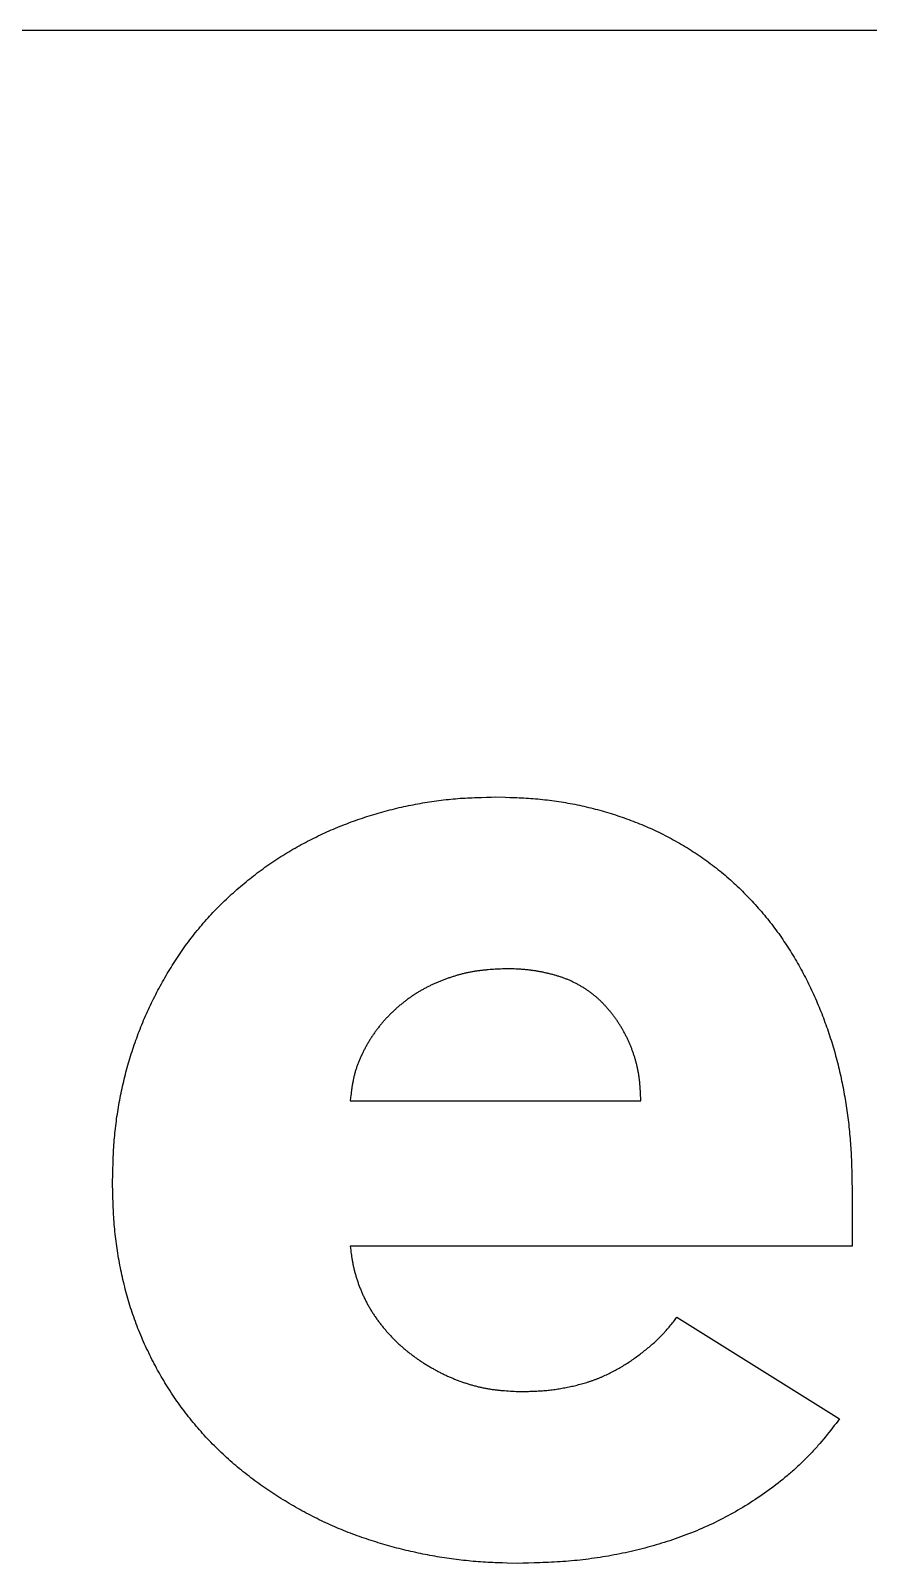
# Model space of a CAD drawing. Extents: x 4 to 389, y 10 to 269.
# Drawn here: x 264.67 to 268.84, y 203.7 to 211.33 of the extents above; entities that cross this region are included whole.
import ezdxf

# ---------------------------------------------------------------- set-up
doc = ezdxf.new("R2010")
doc.units = 0
doc.layers.get('0').update_dxf_attribs({"linetype": 'CONTINUOUS'})
doc.layers.add('ENGRAVE', color=5, linetype='CONTINUOUS')

msp = doc.modelspace()

# ---------------------------------------------------------------- linework, layer by layer
msp.add_lwpolyline([(288.0098, 211.3321), (62.0098, 211.3321)])
at = {"layer": 'ENGRAVE'}
for points in [[(267.0903, 203.7005), (267.0419, 203.7018), (267.0177, 203.7025), (266.9935, 203.7033), (266.9814, 203.7038), (266.9693, 203.7043), (266.9572, 203.7049), (266.9451, 203.7055), (266.933, 203.7061), (266.921, 203.7069), (266.9089, 203.7076), (266.8968, 203.7085), (266.8848, 203.7094), (266.8727, 203.7104), (266.8606, 203.7115), (266.8486, 203.7127), (266.8365, 203.7139), (266.8245, 203.7152), (266.8125, 203.7165), (266.8004, 203.718), (266.7884, 203.7195), (266.7764, 203.721), (266.7644, 203.7227), (266.7524, 203.7243), (266.7404, 203.7261), (266.7285, 203.7279), (266.7165, 203.7298), (266.7045, 203.7317), (266.6926, 203.7337), (266.6806, 203.7358), (266.6687, 203.7379), (266.6568, 203.7401), (266.6449, 203.7423), (266.633, 203.7446), (266.6211, 203.747), (266.6093, 203.7494), (266.5974, 203.7518), (266.5856, 203.7544), (266.5738, 203.757), (266.5619, 203.7596), (266.5501, 203.7623), (266.5384, 203.7651), (266.5266, 203.768), (266.5148, 203.7709), (266.5031, 203.7738), (266.4914, 203.7769), (266.4797, 203.78), (266.468, 203.7831), (266.4563, 203.7863), (266.4446, 203.7896), (266.433, 203.7929), (266.4214, 203.7963), (266.4098, 203.7998), (266.3982, 203.8033), (266.3866, 203.8069), (266.3751, 203.8105), (266.3636, 203.8143), (266.352, 203.818), (266.3406, 203.8219), (266.3291, 203.8257), (266.3176, 203.8297), (266.3062, 203.8337), (266.2948, 203.8378), (266.2834, 203.8419), (266.2721, 203.8461), (266.2607, 203.8504), (266.2494, 203.8548), (266.2381, 203.8592), (266.2269, 203.8637), (266.2157, 203.8682), (266.2045, 203.8728), (266.1933, 203.8775), (266.1822, 203.8823), (266.1711, 203.8872), (266.16, 203.8921), (266.149, 203.8971), (266.138, 203.9022), (266.1271, 203.9073), (266.1162, 203.9125), (266.1053, 203.9178), (266.0944, 203.9232), (266.0836, 203.9286), (266.0728, 203.9341), (266.0621, 203.9397), (266.0513, 203.9453), (266.0406, 203.951), (266.03, 203.9568), (266.0194, 203.9626), (266.0088, 203.9685), (265.9982, 203.9744), (265.9877, 203.9804), (265.9771, 203.9864), (265.9667, 203.9925), (265.9562, 203.9986), (265.9458, 204.0048), (265.9354, 204.011), (265.9251, 204.0173), (265.9148, 204.0236), (265.9045, 204.03), (265.8942, 204.0365), (265.884, 204.043), (265.8739, 204.0496), (265.8638, 204.0563), (265.8537, 204.063), (265.8437, 204.0698), (265.8337, 204.0766), (265.8237, 204.0835), (265.8138, 204.0905), (265.804, 204.0975), (265.7942, 204.1047), (265.7844, 204.1118), (265.7747, 204.1191), (265.7651, 204.1264), (265.7555, 204.1338), (265.7459, 204.1412), (265.7364, 204.1487), (265.727, 204.1563), (265.7176, 204.164), (265.7082, 204.1717), (265.6989, 204.1794), (265.6897, 204.1872), (265.6805, 204.1951), (265.6713, 204.2031), (265.6622, 204.2111), (265.6532, 204.2191), (265.6442, 204.2272), (265.6353, 204.2354), (265.6264, 204.2437), (265.6176, 204.252), (265.6088, 204.2603), (265.6001, 204.2687), (265.5915, 204.2772), (265.5829, 204.2858), (265.5744, 204.2944), (265.5659, 204.3031), (265.5575, 204.3118), (265.5492, 204.3206), (265.541, 204.3294), (265.5328, 204.3383), (265.5246, 204.3473), (265.5166, 204.3564), (265.5086, 204.3654), (265.5006, 204.3746), (265.4928, 204.3838), (265.485, 204.3931), (265.4772, 204.4024), (265.4696, 204.4118), (265.462, 204.4212), (265.4544, 204.4307), (265.447, 204.4402), (265.4396, 204.4498), (265.4322, 204.4595), (265.425, 204.4692), (265.4178, 204.4789), (265.4107, 204.4887), (265.4036, 204.4986), (265.3967, 204.5085), (265.3897, 204.5184), (265.3829, 204.5284), (265.3761, 204.5385), (265.3694, 204.5485), (265.3628, 204.5587), (265.3563, 204.5689), (265.3498, 204.5791), (265.3434, 204.5894), (265.337, 204.5997), (265.3308, 204.6101), (265.3246, 204.6205), (265.3185, 204.6309), (265.3124, 204.6414), (265.3064, 204.6519), (265.3005, 204.6625), (265.2947, 204.6731), (265.289, 204.6838), (265.2833, 204.6945), (265.2777, 204.7052), (265.2722, 204.716), (265.2667, 204.7268), (265.2613, 204.7377), (265.256, 204.7486), (265.2508, 204.7595), (265.2456, 204.7704), (265.2405, 204.7814), (265.2355, 204.7925), (265.2306, 204.8035), (265.2257, 204.8146), (265.2209, 204.8257), (265.2162, 204.8369), (265.2116, 204.8481), (265.207, 204.8593), (265.2025, 204.8706), (265.1981, 204.8819), (265.1938, 204.8932), (265.1896, 204.9045), (265.1855, 204.9159), (265.1814, 204.9273), (265.1774, 204.9388), (265.1735, 204.9502), (265.1697, 204.9617), (265.166, 204.9732), (265.1624, 204.9848), (265.1588, 204.9964), (265.1554, 205.008), (265.152, 205.0196), (265.1487, 205.0313), (265.1455, 205.0429), (265.1424, 205.0546), (265.1393, 205.0664), (265.1363, 205.0781), (265.1334, 205.0899), (265.1306, 205.1016), (265.1279, 205.1134), (265.1252, 205.1252), (265.1226, 205.1371), (265.12, 205.1489), (265.1176, 205.1608), (265.1152, 205.1727), (265.1129, 205.1846), (265.1106, 205.1965), (265.1084, 205.2084), (265.1063, 205.2203), (265.1042, 205.2323), (265.1023, 205.2442), (265.1004, 205.2562), (265.0985, 205.2681), (265.0968, 205.2801), (265.0951, 205.2921), (265.0935, 205.3041), (265.092, 205.3161), (265.0905, 205.3282), (265.0892, 205.3402), (265.0879, 205.3522), (265.0867, 205.3643), (265.0856, 205.3763), (265.0846, 205.3884), (265.0836, 205.4004), (265.0828, 205.4125), (265.082, 205.4246), (265.0812, 205.4367), (265.0806, 205.4488), (265.08, 205.4608), (265.0794, 205.4729), (265.0789, 205.485), (265.0784, 205.4971), (265.0776, 205.5213), (265.0768, 205.5456), (265.0755, 205.594), (265.0767, 205.6415), (265.0774, 205.6652), (265.0782, 205.6889), (265.0791, 205.7126), (265.0796, 205.7245), (265.0801, 205.7363), (265.0807, 205.7482), (265.0814, 205.76), (265.0821, 205.7718), (265.0829, 205.7837), (265.0837, 205.7955), (265.0847, 205.8073), (265.0857, 205.8192), (265.0867, 205.831), (265.0879, 205.8428), (265.0891, 205.8546), (265.0904, 205.8664), (265.0918, 205.8782), (265.0932, 205.8899), (265.0947, 205.9017), (265.0963, 205.9135), (265.098, 205.9252), (265.0997, 205.937), (265.1015, 205.9487), (265.1034, 205.9604), (265.1053, 205.9721), (265.1073, 205.9838), (265.1094, 205.9955), (265.1116, 206.0072), (265.1138, 206.0189), (265.1161, 206.0305), (265.1185, 206.0421), (265.1209, 206.0538), (265.1234, 206.0654), (265.126, 206.077), (265.1286, 206.0885), (265.1313, 206.1001), (265.1341, 206.1116), (265.1369, 206.1231), (265.1399, 206.1346), (265.1428, 206.1461), (265.1459, 206.1576), (265.149, 206.169), (265.1522, 206.1805), (265.1555, 206.1919), (265.1588, 206.2033), (265.1622, 206.2146), (265.1657, 206.226), (265.1692, 206.2373), (265.1729, 206.2486), (265.1765, 206.2599), (265.1803, 206.2712), (265.1841, 206.2824), (265.188, 206.2936), (265.1919, 206.3048), (265.196, 206.316), (265.2001, 206.3271), (265.2042, 206.3382), (265.2085, 206.3493), (265.2128, 206.3604), (265.2172, 206.3714), (265.2216, 206.3824), (265.2261, 206.3934), (265.2307, 206.4043), (265.2354, 206.4152), (265.2401, 206.4261), (265.2449, 206.437), (265.2498, 206.4478), (265.2547, 206.4586), (265.2597, 206.4693), (265.2648, 206.4801), (265.2699, 206.4908), (265.2751, 206.5014), (265.2804, 206.5121), (265.2857, 206.5227), (265.2911, 206.5333), (265.2966, 206.5438), (265.3021, 206.5543), (265.3077, 206.5648), (265.3133, 206.5752), (265.319, 206.5856), (265.3248, 206.596), (265.3306, 206.6063), (265.3365, 206.6166), (265.3425, 206.6269), (265.3485, 206.6371), (265.3546, 206.6473), (265.3607, 206.6574), (265.367, 206.6676), (265.3732, 206.6776), (265.3796, 206.6877), (265.386, 206.6976), (265.3924, 206.7076), (265.399, 206.7175), (265.4056, 206.7274), (265.4122, 206.7372), (265.419, 206.747), (265.4257, 206.7567), (265.4326, 206.7664), (265.4395, 206.7761), (265.4465, 206.7857), (265.4536, 206.7952), (265.4607, 206.8047), (265.4679, 206.8141), (265.4751, 206.8235), (265.4824, 206.8329), (265.4898, 206.8422), (265.4973, 206.8514), (265.5048, 206.8606), (265.5124, 206.8697), (265.5201, 206.8787), (265.5278, 206.8877), (265.5356, 206.8967), (265.5435, 206.9056), (265.5514, 206.9144), (265.5594, 206.9231), (265.5675, 206.9319), (265.5756, 206.9405), (265.5838, 206.9491), (265.5921, 206.9576), (265.6004, 206.9661), (265.6087, 206.9745), (265.6172, 206.9829), (265.6256, 206.9912), (265.6342, 206.9995), (265.6428, 207.0076), (265.6514, 207.0158), (265.6601, 207.0239), (265.6688, 207.0319), (265.6776, 207.0398), (265.6865, 207.0477), (265.6954, 207.0556), (265.7044, 207.0634), (265.7134, 207.0711), (265.7224, 207.0787), (265.7315, 207.0864), (265.7407, 207.0939), (265.7499, 207.1014), (265.7592, 207.1088), (265.7685, 207.1162), (265.7778, 207.1235), (265.7872, 207.1308), (265.7966, 207.138), (265.8061, 207.1451), (265.8157, 207.1522), (265.8252, 207.1592), (265.8349, 207.1661), (265.8445, 207.173), (265.8543, 207.1798), (265.864, 207.1865), (265.8739, 207.1932), (265.8837, 207.1998), (265.8936, 207.2063), (265.9036, 207.2128), (265.9136, 207.2192), (265.9236, 207.2255), (265.9337, 207.2317), (265.9439, 207.2379), (265.954, 207.244), (265.9643, 207.25), (265.9745, 207.256), (265.9848, 207.2619), (265.9952, 207.2677), (266.0055, 207.2735), (266.016, 207.2791), (266.0264, 207.2848), (266.0369, 207.2903), (266.0474, 207.2958), (266.058, 207.3012), (266.0686, 207.3066), (266.0792, 207.3119), (266.0898, 207.3171), (266.1005, 207.3223), (266.1112, 207.3274), (266.122, 207.3325), (266.1328, 207.3374), (266.1436, 207.3424), (266.1544, 207.3472), (266.1653, 207.352), (266.1762, 207.3567), (266.1871, 207.3613), (266.198, 207.3659), (266.209, 207.3704), (266.22, 207.3748), (266.231, 207.3792), (266.2421, 207.3835), (266.2532, 207.3877), (266.2643, 207.3919), (266.2755, 207.3959), (266.2866, 207.3999), (266.2978, 207.4039), (266.309, 207.4078), (266.3203, 207.4116), (266.3316, 207.4153), (266.3428, 207.419), (266.3542, 207.4226), (266.3655, 207.4261), (266.3768, 207.4295), (266.3882, 207.4329), (266.3996, 207.4363), (266.411, 207.4395), (266.4224, 207.4427), (266.4339, 207.4458), (266.4454, 207.4489), (266.4568, 207.4519), (266.4683, 207.4548), (266.4799, 207.4577), (266.4914, 207.4604), (266.5029, 207.4632), (266.5145, 207.4658), (266.5261, 207.4684), (266.5377, 207.4709), (266.5493, 207.4734), (266.5609, 207.4758), (266.5726, 207.4781), (266.5842, 207.4804), (266.5959, 207.4825), (266.6076, 207.4847), (266.6193, 207.4867), (266.631, 207.4887), (266.6427, 207.4906), (266.6544, 207.4925), (266.6661, 207.4943), (266.6779, 207.496), (266.6896, 207.4976), (266.7014, 207.4992), (266.7132, 207.5006), (266.725, 207.502), (266.7368, 207.5034), (266.7486, 207.5046), (266.7604, 207.5058), (266.7722, 207.5069), (266.784, 207.5079), (266.7958, 207.5088), (266.8076, 207.5097), (266.8195, 207.5104), (266.8313, 207.5111), (266.8432, 207.5118), (266.855, 207.5124), (266.8669, 207.5129), (266.8787, 207.5134), (266.8906, 207.5138), (266.9143, 207.5146), (266.938, 207.5152), (266.9618, 207.5158), (266.9855, 207.5163), (267.032, 207.5151), (267.0552, 207.5144), (267.0784, 207.5136), (267.09, 207.5132), (267.1017, 207.5127), (267.1133, 207.5121), (267.1249, 207.5115), (267.1365, 207.5109), (267.148, 207.5101), (267.1596, 207.5094), (267.1712, 207.5085), (267.1828, 207.5076), (267.1944, 207.5065), (267.2059, 207.5054), (267.2175, 207.5043), (267.2291, 207.503), (267.2406, 207.5017), (267.2521, 207.5003), (267.2637, 207.4988), (267.2752, 207.4972), (267.2867, 207.4956), (267.2982, 207.4939), (267.3097, 207.4921), (267.3212, 207.4902), (267.3326, 207.4883), (267.3441, 207.4863), (267.3555, 207.4842), (267.3669, 207.482), (267.3783, 207.4798), (267.3897, 207.4774), (267.4011, 207.4751), (267.4125, 207.4726), (267.4238, 207.4701), (267.4351, 207.4675), (267.4464, 207.4648), (267.4577, 207.462), (267.469, 207.4592), (267.4803, 207.4563), (267.4915, 207.4533), (267.5027, 207.4503), (267.5139, 207.4472), (267.5251, 207.444), (267.5362, 207.4407), (267.5474, 207.4374), (267.5585, 207.434), (267.5696, 207.4305), (267.5806, 207.4269), (267.5917, 207.4233), (267.6027, 207.4196), (267.6137, 207.4159), (267.6247, 207.412), (267.6356, 207.4081), (267.6465, 207.4041), (267.6574, 207.4001), (267.6683, 207.396), (267.6791, 207.3918), (267.69, 207.3875), (267.7007, 207.3832), (267.7115, 207.3787), (267.7222, 207.3742), (267.7329, 207.3697), (267.7436, 207.365), (267.7542, 207.3603), (267.7648, 207.3556), (267.7753, 207.3507), (267.7859, 207.3458), (267.7964, 207.3407), (267.8068, 207.3357), (267.8172, 207.3305), (267.8276, 207.3252), (267.8379, 207.3199), (267.8482, 207.3145), (267.8585, 207.3091), (267.8687, 207.3035), (267.8788, 207.2979), (267.889, 207.2922), (267.899, 207.2864), (267.9091, 207.2805), (267.9191, 207.2746), (267.929, 207.2686), (267.9389, 207.2625), (267.9488, 207.2563), (267.9586, 207.2501), (267.9684, 207.2438), (267.9781, 207.2375), (267.9878, 207.231), (267.9974, 207.2245), (268.007, 207.218), (268.0166, 207.2113), (268.0261, 207.2046), (268.0355, 207.1979), (268.0449, 207.191), (268.0543, 207.1841), (268.0636, 207.1771), (268.0728, 207.1701), (268.082, 207.163), (268.0912, 207.1558), (268.1003, 207.1485), (268.1093, 207.1412), (268.1182, 207.1338), (268.1271, 207.1263), (268.136, 207.1188), (268.1447, 207.1112), (268.1534, 207.1035), (268.1621, 207.0957), (268.1706, 207.0878), (268.1792, 207.0799), (268.1876, 207.0719), (268.196, 207.0639), (268.2043, 207.0558), (268.2126, 207.0476), (268.2208, 207.0394), (268.229, 207.0311), (268.2371, 207.0228), (268.2451, 207.0144), (268.2531, 207.0059), (268.261, 206.9974), (268.2689, 206.9889), (268.2767, 206.9803), (268.2845, 206.9716), (268.2922, 206.9629), (268.2999, 206.9542), (268.3075, 206.9454), (268.315, 206.9365), (268.3225, 206.9276), (268.3299, 206.9187), (268.3372, 206.9097), (268.3445, 206.9006), (268.3517, 206.8915), (268.3589, 206.8823), (268.366, 206.8731), (268.373, 206.8639), (268.3799, 206.8546), (268.3868, 206.8452), (268.3936, 206.8358), (268.4003, 206.8263), (268.407, 206.8168), (268.4136, 206.8072), (268.4201, 206.7976), (268.4266, 206.7879), (268.433, 206.7782), (268.4393, 206.7685), (268.4456, 206.7587), (268.4518, 206.7488), (268.4579, 206.739), (268.464, 206.729), (268.47, 206.7191), (268.4759, 206.7091), (268.4818, 206.6991), (268.4876, 206.689), (268.4933, 206.6789), (268.499, 206.6687), (268.5046, 206.6586), (268.5102, 206.6484), (268.5157, 206.6381), (268.5211, 206.6278), (268.5265, 206.6175), (268.5317, 206.6072), (268.537, 206.5968), (268.5421, 206.5864), (268.5472, 206.5759), (268.5523, 206.5655), (268.5573, 206.555), (268.5622, 206.5444), (268.567, 206.5339), (268.5718, 206.5233), (268.5765, 206.5127), (268.5812, 206.502), (268.5858, 206.4913), (268.5903, 206.4806), (268.5948, 206.4699), (268.5992, 206.4591), (268.6035, 206.4484), (268.6078, 206.4376), (268.612, 206.4267), (268.6162, 206.4159), (268.6203, 206.405), (268.6243, 206.3941), (268.6283, 206.3832), (268.6322, 206.3722), (268.636, 206.3613), (268.6398, 206.3503), (268.6435, 206.3393), (268.6472, 206.3282), (268.6508, 206.3172), (268.6543, 206.3061), (268.6578, 206.295), (268.6612, 206.2839), (268.6646, 206.2728), (268.6679, 206.2616), (268.6711, 206.2505), (268.6742, 206.2393), (268.6773, 206.2281), (268.6804, 206.2169), (268.6833, 206.2056), (268.6863, 206.1944), (268.6891, 206.1831), (268.6919, 206.1718), (268.6946, 206.1605), (268.6972, 206.1492), (268.6998, 206.1379), (268.7024, 206.1265), (268.7049, 206.1152), (268.7073, 206.1038), (268.7096, 206.0924), (268.7119, 206.081), (268.7141, 206.0696), (268.7163, 206.0582), (268.7184, 206.0468), (268.7205, 206.0354), (268.7225, 206.0239), (268.7245, 206.0124), (268.7264, 206.001), (268.7282, 205.9895), (268.73, 205.978), (268.7317, 205.9665), (268.7334, 205.955), (268.735, 205.9435), (268.7366, 205.932), (268.7381, 205.9205), (268.7396, 205.9089), (268.741, 205.8974), (268.7423, 205.8858), (268.7436, 205.8743), (268.7448, 205.8627), (268.746, 205.8512), (268.7471, 205.8396), (268.7481, 205.828), (268.7491, 205.8165), (268.7501, 205.8049), (268.7509, 205.7933), (268.7518, 205.7817), (268.7525, 205.7701), (268.7532, 205.7585), (268.7539, 205.7469), (268.7545, 205.7353), (268.755, 205.7237), (268.7556, 205.7121), (268.756, 205.7005), (268.7569, 205.6773), (268.7576, 205.6541), (268.7582, 205.6308), (268.7588, 205.6076), (268.7598, 205.5611), (268.7598, 205.2794), (266.2598, 205.2794), (266.2609, 205.27), (266.2621, 205.2605), (266.2633, 205.2511), (266.2645, 205.2417), (266.2652, 205.2369), (266.2658, 205.2322), (266.2665, 205.2275), (266.2672, 205.2228), (266.268, 205.2181), (266.2687, 205.2134), (266.2695, 205.2087), (266.2704, 205.204), (266.2712, 205.1994), (266.2721, 205.1947), (266.2731, 205.19), (266.274, 205.1854), (266.275, 205.1807), (266.276, 205.1761), (266.2771, 205.1714), (266.2782, 205.1668), (266.2793, 205.1622), (266.2805, 205.1576), (266.2817, 205.1529), (266.2829, 205.1483), (266.2842, 205.1437), (266.2855, 205.1392), (266.2868, 205.1346), (266.2881, 205.13), (266.2895, 205.1255), (266.2909, 205.1209), (266.2923, 205.1164), (266.2938, 205.1118), (266.2953, 205.1073), (266.2968, 205.1028), (266.2984, 205.0983), (266.2999, 205.0938), (266.3015, 205.0893), (266.3032, 205.0849), (266.3049, 205.0804), (266.3065, 205.076), (266.3083, 205.0715), (266.31, 205.0671), (266.3118, 205.0627), (266.3136, 205.0583), (266.3154, 205.0539), (266.3173, 205.0495), (266.3192, 205.0451), (266.3211, 205.0408), (266.3231, 205.0364), (266.3251, 205.0321), (266.3271, 205.0278), (266.3291, 205.0235), (266.3312, 205.0192), (266.3333, 205.0149), (266.3354, 205.0107), (266.3375, 205.0064), (266.3397, 205.0022), (266.3419, 204.998), (266.3442, 204.9938), (266.3464, 204.9896), (266.3487, 204.9854), (266.3511, 204.9813), (266.3534, 204.9771), (266.3558, 204.973), (266.3582, 204.9689), (266.3607, 204.9648), (266.3631, 204.9607), (266.3656, 204.9567), (266.3682, 204.9527), (266.3707, 204.9486), (266.3733, 204.9446), (266.3759, 204.9406), (266.3785, 204.9367), (266.3812, 204.9327), (266.3839, 204.9288), (266.3866, 204.9249), (266.3893, 204.9209), (266.3921, 204.9171), (266.3949, 204.9132), (266.3977, 204.9093), (266.4005, 204.9055), (266.4034, 204.9017), (266.4063, 204.8979), (266.4092, 204.8941), (266.4121, 204.8903), (266.415, 204.8866), (266.418, 204.8829), (266.421, 204.8791), (266.424, 204.8755), (266.4271, 204.8718), (266.4301, 204.8681), (266.4332, 204.8645), (266.4363, 204.8609), (266.4394, 204.8572), (266.4426, 204.8537), (266.4457, 204.8501), (266.4489, 204.8465), (266.4521, 204.843), (266.4553, 204.8395), (266.4586, 204.836), (266.4618, 204.8325), (266.4651, 204.8291), (266.4684, 204.8256), (266.4717, 204.8222), (266.4751, 204.8188), (266.4784, 204.8154), (266.4818, 204.8121), (266.4852, 204.8087), (266.4886, 204.8054), (266.492, 204.8021), (266.4955, 204.7988), (266.499, 204.7956), (266.5024, 204.7923), (266.506, 204.7891), (266.5095, 204.7859), (266.513, 204.7827), (266.5166, 204.7795), (266.5202, 204.7764), (266.5238, 204.7733), (266.5274, 204.7702), (266.531, 204.7671), (266.5347, 204.764), (266.5383, 204.761), (266.542, 204.758), (266.5457, 204.755), (266.5494, 204.752), (266.5531, 204.749), (266.5569, 204.7461), (266.5607, 204.7432), (266.5644, 204.7403), (266.5682, 204.7374), (266.5721, 204.7346), (266.5759, 204.7317), (266.5797, 204.7289), (266.5836, 204.7261), (266.5875, 204.7233), (266.5914, 204.7206), (266.5953, 204.7179), (266.5992, 204.7152), (266.6031, 204.7125), (266.6071, 204.7098), (266.611, 204.7072), (266.615, 204.7045), (266.619, 204.7019), (266.623, 204.6993), (266.627, 204.6968), (266.631, 204.6942), (266.6351, 204.6917), (266.6391, 204.6892), (266.6432, 204.6867), (266.6473, 204.6842), (266.6513, 204.6818), (266.6554, 204.6794), (266.6596, 204.677), (266.6637, 204.6746), (266.6678, 204.6722), (266.672, 204.6699), (266.6761, 204.6676), (266.6803, 204.6653), (266.6845, 204.663), (266.6887, 204.6607), (266.6929, 204.6585), (266.6971, 204.6563), (266.7013, 204.6541), (266.7056, 204.6519), (266.7098, 204.6497), (266.7141, 204.6476), (266.7183, 204.6455), (266.7226, 204.6434), (266.7269, 204.6413), (266.7312, 204.6393), (266.7355, 204.6373), (266.7398, 204.6353), (266.7442, 204.6333), (266.7485, 204.6313), (266.7529, 204.6294), (266.7572, 204.6275), (266.7616, 204.6256), (266.766, 204.6237), (266.7704, 204.6219), (266.7748, 204.6201), (266.7792, 204.6183), (266.7836, 204.6165), (266.788, 204.6147), (266.7925, 204.613), (266.7969, 204.6113), (266.8014, 204.6096), (266.8059, 204.608), (266.8103, 204.6063), (266.8148, 204.6047), (266.8193, 204.6031), (266.8238, 204.6016), (266.8284, 204.6), (266.8329, 204.5985), (266.8374, 204.597), (266.842, 204.5956), (266.8465, 204.5941), (266.8511, 204.5927), (266.8556, 204.5913), (266.8602, 204.59), (266.8648, 204.5887), (266.8694, 204.5874), (266.874, 204.5861), (266.8786, 204.5848), (266.8832, 204.5836), (266.8878, 204.5824), (266.8924, 204.5813), (266.897, 204.5801), (266.9017, 204.579), (266.9063, 204.578), (266.911, 204.5769), (266.9156, 204.5759), (266.9203, 204.5749), (266.9249, 204.574), (266.9296, 204.573), (266.9343, 204.5721), (266.939, 204.5713), (266.9437, 204.5704), (266.9483, 204.5697), (266.953, 204.5689), (266.9577, 204.5681), (266.9624, 204.5674), (266.9671, 204.5668), (266.9718, 204.5661), (266.9766, 204.5655), (266.9813, 204.5649), (266.986, 204.5644), (266.9907, 204.5638), (266.9954, 204.5633), (267.0002, 204.5628), (267.0049, 204.5623), (267.0096, 204.5619), (267.0144, 204.5615), (267.0191, 204.561), (267.0239, 204.5607), (267.0286, 204.5603), (267.0381, 204.5596), (267.0476, 204.5589), (267.0571, 204.5583), (267.0666, 204.5578), (267.0762, 204.5572), (267.0857, 204.5567), (267.1047, 204.5558), (267.1188, 204.5561), (267.1329, 204.5564), (267.1469, 204.5568), (267.154, 204.557), (267.161, 204.5572), (267.168, 204.5575), (267.1751, 204.5578), (267.1821, 204.5581), (267.1891, 204.5584), (267.1961, 204.5588), (267.2031, 204.5592), (267.2101, 204.5596), (267.2171, 204.5601), (267.2242, 204.5607), (267.2311, 204.5613), (267.2381, 204.5619), (267.2451, 204.5626), (267.2521, 204.5633), (267.2591, 204.5641), (267.2661, 204.565), (267.2731, 204.5659), (267.28, 204.5669), (267.287, 204.5679), (267.2939, 204.5689), (267.3009, 204.57), (267.3078, 204.5712), (267.3148, 204.5724), (267.3217, 204.5736), (267.3286, 204.5749), (267.3355, 204.5762), (267.3424, 204.5776), (267.3493, 204.579), (267.3562, 204.5805), (267.3631, 204.582), (267.3699, 204.5835), (267.3768, 204.5851), (267.3836, 204.5867), (267.3905, 204.5884), (267.3973, 204.5902), (267.4041, 204.5919), (267.4109, 204.5938), (267.4177, 204.5956), (267.4244, 204.5976), (267.4312, 204.5996), (267.4379, 204.6016), (267.4413, 204.6027), (267.4446, 204.6037), (267.448, 204.6048), (267.4513, 204.6059), (267.4546, 204.607), (267.458, 204.6081), (267.4613, 204.6093), (267.4646, 204.6104), (267.4679, 204.6116), (267.4712, 204.6128), (267.4745, 204.614), (267.4778, 204.6152), (267.4811, 204.6164), (267.4844, 204.6177), (267.4877, 204.619), (267.491, 204.6202), (267.4942, 204.6215), (267.4975, 204.6229), (267.5007, 204.6242), (267.504, 204.6255), (267.5072, 204.6269), (267.5105, 204.6283), (267.5137, 204.6297), (267.5169, 204.6311), (267.5201, 204.6325), (267.5233, 204.6339), (267.5297, 204.6369), (267.5361, 204.6398), (267.5425, 204.6429), (267.5488, 204.6459), (267.5551, 204.6491), (267.5614, 204.6522), (267.5676, 204.6555), (267.5739, 204.6588), (267.5801, 204.6621), (267.5862, 204.6655), (267.5924, 204.6689), (267.5985, 204.6723), (267.6046, 204.6759), (267.6107, 204.6794), (267.6167, 204.683), (267.6227, 204.6867), (267.6287, 204.6903), (267.6347, 204.6941), (267.6406, 204.6979), (267.6465, 204.7017), (267.6524, 204.7056), (267.6582, 204.7095), (267.664, 204.7134), (267.6698, 204.7174), (267.6756, 204.7214), (267.6813, 204.7255), (267.687, 204.7296), (267.6927, 204.7338), (267.6983, 204.738), (267.7039, 204.7422), (267.7095, 204.7465), (267.715, 204.7508), (267.7206, 204.7552), (267.7261, 204.7595), (267.7315, 204.764), (267.737, 204.7684), (267.7424, 204.7729), (267.7478, 204.7774), (267.7532, 204.782), (267.7585, 204.7866), (267.7638, 204.7912), (267.7691, 204.7959), (267.7743, 204.8006), (267.7795, 204.8053), (267.7847, 204.8101), (267.7898, 204.8149), (267.7924, 204.8173), (267.7949, 204.8198), (267.7974, 204.8222), (267.7999, 204.8247), (267.8024, 204.8272), (267.8049, 204.8296), (267.8074, 204.8321), (267.8098, 204.8346), (267.8123, 204.8372), (267.8147, 204.8397), (267.8172, 204.8422), (267.8196, 204.8448), (267.8219, 204.8474), (267.8243, 204.85), (267.8267, 204.8526), (267.829, 204.8552), (267.8314, 204.8578), (267.8337, 204.8604), (267.8383, 204.8657), (267.8429, 204.871), (267.8474, 204.8764), (267.8519, 204.8818), (267.8564, 204.8873), (267.8608, 204.8927), (267.8652, 204.8982), (267.8696, 204.9037), (267.874, 204.9092), (267.8783, 204.9148), (267.887, 204.9258), (268.697, 204.4201), (268.6795, 204.3975), (268.6706, 204.3862), (268.6618, 204.3749), (268.6529, 204.3637), (268.644, 204.3525), (268.6351, 204.3414), (268.626, 204.3303), (268.6169, 204.3192), (268.6078, 204.3082), (268.5985, 204.2973), (268.5892, 204.2865), (268.5845, 204.2812), (268.5798, 204.2758), (268.575, 204.2705), (268.5702, 204.2652), (268.5654, 204.2599), (268.5606, 204.2546), (268.5557, 204.2494), (268.5508, 204.2442), (268.5458, 204.2391), (268.5409, 204.2339), (268.5359, 204.2288), (268.5309, 204.2237), (268.5258, 204.2187), (268.5207, 204.2136), (268.5156, 204.2086), (268.5105, 204.2036), (268.5053, 204.1987), (268.5001, 204.1937), (268.4949, 204.1888), (268.4897, 204.184), (268.4844, 204.1791), (268.4791, 204.1743), (268.4738, 204.1695), (268.4685, 204.1647), (268.4631, 204.16), (268.4577, 204.1553), (268.4523, 204.1506), (268.4469, 204.1459), (268.4415, 204.1412), (268.436, 204.1366), (268.425, 204.1274), (268.4139, 204.1184), (268.4028, 204.1094), (268.3915, 204.1005), (268.3802, 204.0917), (268.3689, 204.0831), (268.3574, 204.0745), (268.3459, 204.066), (268.3343, 204.0576), (268.3227, 204.0493), (268.3109, 204.0411), (268.2991, 204.033), (268.2873, 204.025), (268.2754, 204.0171), (268.2634, 204.0093), (268.2513, 204.0016), (268.2392, 203.994), (268.2271, 203.9865), (268.2148, 203.979), (268.2025, 203.9717), (268.1902, 203.9645), (268.1778, 203.9574), (268.1653, 203.9504), (268.1528, 203.9434), (268.1402, 203.9366), (268.1276, 203.9299), (268.1149, 203.9233), (268.1021, 203.9168), (268.0893, 203.9104), (268.0765, 203.9041), (268.0636, 203.8979), (268.0506, 203.8918), (268.0376, 203.8859), (268.0246, 203.88), (268.0115, 203.8743), (267.9983, 203.8686), (267.9852, 203.8631), (267.9719, 203.8576), (267.9586, 203.8523), (267.9453, 203.8471), (267.932, 203.842), (267.9186, 203.8369), (267.9051, 203.832), (267.8917, 203.8272), (267.8782, 203.8225), (267.8646, 203.8179), (267.851, 203.8133), (267.8374, 203.8089), (267.8238, 203.8045), (267.8102, 203.8003), (267.7965, 203.7961), (267.7828, 203.7921), (267.769, 203.7881), (267.7552, 203.7842), (267.7415, 203.7804), (267.7276, 203.7767), (267.7138, 203.7731), (267.6999, 203.7696), (267.686, 203.7662), (267.6721, 203.7629), (267.6582, 203.7596), (267.6442, 203.7565), (267.6303, 203.7534), (267.6163, 203.7505), (267.6023, 203.7476), (267.5882, 203.7448), (267.5742, 203.7421), (267.5601, 203.7395), (267.546, 203.737), (267.5319, 203.7345), (267.5178, 203.7322), (267.5037, 203.7299), (267.4895, 203.7278), (267.4754, 203.7257), (267.4612, 203.7238), (267.447, 203.7219), (267.4328, 203.7201), (267.4186, 203.7184), (267.4044, 203.7168), (267.3902, 203.7153), (267.376, 203.7139), (267.3617, 203.7126), (267.3475, 203.7114), (267.3332, 203.7103), (267.319, 203.7092), (267.3047, 203.7083), (267.2904, 203.7074), (267.2762, 203.7066), (267.2619, 203.7059), (267.2476, 203.7052), (267.2333, 203.7046), (267.219, 203.704), (267.2047, 203.7035), (267.1904, 203.7031), (267.1762, 203.7026), (267.1476, 203.7018), (267.1189, 203.7011)], [(266.2598, 206.0031), (267.7071, 206.0031), (267.7064, 206.0197), (267.7061, 206.028), (267.7057, 206.0363), (267.7053, 206.0446), (267.7049, 206.0529), (267.7044, 206.0612), (267.7041, 206.0654), (267.7038, 206.0695), (267.7035, 206.0736), (267.7032, 206.0778), (267.7029, 206.0819), (267.7025, 206.086), (267.7022, 206.0902), (267.7018, 206.0943), (267.7014, 206.0984), (267.7009, 206.1025), (267.7005, 206.1066), (267.7, 206.1108), (267.6995, 206.1149), (267.699, 206.119), (267.6984, 206.1231), (267.6978, 206.1272), (267.6972, 206.1313), (267.6966, 206.1354), (267.6959, 206.1395), (267.6952, 206.1435), (267.6945, 206.1476), (267.6937, 206.1517), (267.6929, 206.1558), (267.6921, 206.1598), (267.6912, 206.1639), (267.6904, 206.1679), (267.6894, 206.172), (267.6885, 206.176), (267.6875, 206.1801), (267.6866, 206.1841), (267.6855, 206.1881), (267.6845, 206.1921), (267.6834, 206.1962), (267.6823, 206.2002), (267.6812, 206.2042), (267.6801, 206.2082), (267.6789, 206.2122), (267.6777, 206.2161), (267.6765, 206.2201), (267.6752, 206.2241), (267.674, 206.228), (267.6727, 206.232), (267.6713, 206.2359), (267.67, 206.2399), (267.6686, 206.2438), (267.6672, 206.2477), (267.6658, 206.2516), (267.6644, 206.2555), (267.6629, 206.2594), (267.6615, 206.2633), (267.66, 206.2672), (267.6584, 206.271), (267.6569, 206.2749), (267.6553, 206.2787), (267.6537, 206.2826), (267.6521, 206.2864), (267.6505, 206.2902), (267.6488, 206.294), (267.6471, 206.2978), (267.6454, 206.3016), (267.6437, 206.3054), (267.642, 206.3092), (267.6402, 206.3129), (267.6384, 206.3166), (267.6366, 206.3204), (267.6347, 206.3241), (267.6329, 206.3278), (267.631, 206.3315), (267.6291, 206.3352), (267.6272, 206.3389), (267.6252, 206.3425), (267.6232, 206.3462), (267.6212, 206.3498), (267.6192, 206.3534), (267.6172, 206.357), (267.6151, 206.3606), (267.613, 206.3642), (267.6109, 206.3678), (267.6087, 206.3713), (267.6066, 206.3749), (267.6044, 206.3784), (267.6022, 206.3819), (267.5999, 206.3854), (267.5977, 206.3889), (267.5954, 206.3924), (267.5931, 206.3958), (267.5908, 206.3993), (267.5885, 206.4027), (267.5861, 206.4061), (267.5837, 206.4095), (267.5813, 206.4129), (267.5789, 206.4163), (267.5764, 206.4196), (267.574, 206.423), (267.5715, 206.4263), (267.569, 206.4296), (267.5664, 206.4329), (267.5639, 206.4362), (267.5613, 206.4395), (267.5587, 206.4427), (267.5561, 206.4459), (267.5535, 206.4492), (267.5509, 206.4523), (267.5482, 206.4555), (267.5455, 206.4587), (267.5428, 206.4618), (267.5401, 206.465), (267.5373, 206.4681), (267.5346, 206.4712), (267.5318, 206.4743), (267.529, 206.4773), (267.5262, 206.4804), (267.5233, 206.4834), (267.5205, 206.4864), (267.5176, 206.4894), (267.5147, 206.4924), (267.5118, 206.4953), (267.5088, 206.4982), (267.5059, 206.5011), (267.5029, 206.504), (267.4999, 206.5069), (267.4968, 206.5097), (267.4938, 206.5125), (267.4907, 206.5153), (267.4876, 206.518), (267.4844, 206.5207), (267.4813, 206.5234), (267.4781, 206.5261), (267.4749, 206.5287), (267.4717, 206.5313), (267.4685, 206.5339), (267.4652, 206.5365), (267.4619, 206.539), (267.4586, 206.5415), (267.4553, 206.544), (267.4519, 206.5464), (267.4485, 206.5489), (267.4451, 206.5512), (267.4417, 206.5536), (267.4383, 206.5559), (267.4348, 206.5582), (267.4314, 206.5605), (267.4279, 206.5627), (267.4244, 206.5649), (267.4208, 206.5671), (267.4173, 206.5693), (267.4137, 206.5714), (267.4101, 206.5735), (267.4065, 206.5756), (267.4029, 206.5776), (267.3993, 206.5796), (267.3957, 206.5816), (267.392, 206.5836), (267.3884, 206.5855), (267.3847, 206.5875), (267.381, 206.5894), (267.3773, 206.5912), (267.3736, 206.5931), (267.3698, 206.5949), (267.3661, 206.5967), (267.3624, 206.5985), (267.3586, 206.6002), (267.3548, 206.6019), (267.351, 206.6036), (267.3472, 206.6053), (267.3434, 206.6069), (267.3396, 206.6085), (267.3357, 206.61), (267.3319, 206.6115), (267.328, 206.613), (267.3241, 206.6145), (267.3202, 206.6159), (267.3163, 206.6173), (267.3124, 206.6186), (267.3085, 206.62), (267.3045, 206.6213), (267.3006, 206.6225), (267.2966, 206.6238), (267.2926, 206.625), (267.2887, 206.6262), (267.2847, 206.6273), (267.2807, 206.6285), (267.2767, 206.6296), (267.2727, 206.6307), (267.2687, 206.6318), (267.2647, 206.6328), (267.2607, 206.6339), (267.2566, 206.6349), (267.2526, 206.6359), (267.2486, 206.6369), (267.2446, 206.6379), (267.2405, 206.6388), (267.2365, 206.6398), (267.2324, 206.6407), (267.2284, 206.6416), (267.2243, 206.6425), (267.2203, 206.6433), (267.2162, 206.6442), (267.2121, 206.645), (267.2081, 206.6458), (267.204, 206.6465), (267.1999, 206.6473), (267.1958, 206.648), (267.1918, 206.6487), (267.1877, 206.6494), (267.1836, 206.6501), (267.1795, 206.6507), (267.1754, 206.6514), (267.1713, 206.652), (267.1672, 206.6526), (267.1631, 206.6531), (267.1589, 206.6536), (267.1548, 206.6542), (267.1507, 206.6547), (267.1466, 206.6551), (267.1425, 206.6556), (267.1383, 206.656), (267.1342, 206.6564), (267.1301, 206.6568), (267.126, 206.6572), (267.1218, 206.6575), (267.1177, 206.6578), (267.1136, 206.6581), (267.1094, 206.6584), (267.1053, 206.6586), (267.1011, 206.6589), (267.097, 206.6591), (267.0929, 206.6593), (267.0887, 206.6595), (267.0846, 206.6597), (267.0763, 206.66), (267.068, 206.6602), (267.0597, 206.6605), (267.0514, 206.6607), (267.0348, 206.661), (267.0173, 206.6602), (267.0085, 206.6598), (266.9998, 206.6593), (266.991, 206.6589), (266.9823, 206.6584), (266.9735, 206.6578), (266.9648, 206.6573), (266.9561, 206.6566), (266.9473, 206.6559), (266.943, 206.6556), (266.9386, 206.6552), (266.9343, 206.6548), (266.9299, 206.6544), (266.9256, 206.6539), (266.9212, 206.6535), (266.9169, 206.653), (266.9125, 206.6525), (266.9082, 206.652), (266.9039, 206.6515), (266.8995, 206.6509), (266.8952, 206.6503), (266.8909, 206.6497), (266.8866, 206.6491), (266.8822, 206.6484), (266.8779, 206.6477), (266.8736, 206.647), (266.8693, 206.6463), (266.865, 206.6455), (266.8607, 206.6447), (266.8564, 206.6439), (266.8521, 206.643), (266.8478, 206.6421), (266.8436, 206.6412), (266.8393, 206.6403), (266.835, 206.6393), (266.8308, 206.6383), (266.8265, 206.6373), (266.8222, 206.6363), (266.818, 206.6352), (266.8137, 206.6342), (266.8095, 206.633), (266.8053, 206.6319), (266.801, 206.6308), (266.7968, 206.6296), (266.7926, 206.6284), (266.7884, 206.6271), (266.7842, 206.6259), (266.78, 206.6246), (266.7758, 206.6233), (266.7716, 206.622), (266.7674, 206.6207), (266.7633, 206.6193), (266.7591, 206.6179), (266.755, 206.6165), (266.7508, 206.6151), (266.7467, 206.6137), (266.7425, 206.6122), (266.7384, 206.6107), (266.7343, 206.6092), (266.7302, 206.6077), (266.7261, 206.6061), (266.722, 206.6046), (266.7179, 206.603), (266.7138, 206.6014), (266.7097, 206.5998), (266.7057, 206.5981), (266.7016, 206.5964), (266.6976, 206.5948), (266.6935, 206.593), (266.6895, 206.5913), (266.6855, 206.5896), (266.6815, 206.5878), (266.6775, 206.586), (266.6735, 206.5842), (266.6695, 206.5824), (266.6655, 206.5805), (266.6616, 206.5786), (266.6576, 206.5767), (266.6537, 206.5748), (266.6498, 206.5728), (266.6459, 206.5709), (266.642, 206.5689), (266.6381, 206.5669), (266.6342, 206.5648), (266.6304, 206.5628), (266.6265, 206.5607), (266.6227, 206.5586), (266.6189, 206.5565), (266.615, 206.5543), (266.6112, 206.5521), (266.6075, 206.5499), (266.6037, 206.5477), (266.5999, 206.5454), (266.5962, 206.5432), (266.5925, 206.5409), (266.5888, 206.5386), (266.5851, 206.5362), (266.5814, 206.5338), (266.5777, 206.5315), (266.5741, 206.529), (266.5704, 206.5266), (266.5668, 206.5241), (266.5632, 206.5217), (266.5596, 206.5192), (266.556, 206.5166), (266.5525, 206.5141), (266.5489, 206.5115), (266.5454, 206.5089), (266.5419, 206.5063), (266.5384, 206.5037), (266.5349, 206.5011), (266.5314, 206.4984), (266.5279, 206.4957), (266.5245, 206.493), (266.5211, 206.4903), (266.5177, 206.4875), (266.5143, 206.4847), (266.5109, 206.4819), (266.5075, 206.4791), (266.5042, 206.4763), (266.5008, 206.4735), (266.4975, 206.4706), (266.4942, 206.4677), (266.4909, 206.4648), (266.4876, 206.4619), (266.4844, 206.4589), (266.4812, 206.456), (266.4779, 206.453), (266.4747, 206.45), (266.4715, 206.447), (266.4684, 206.444), (266.4652, 206.4409), (266.4621, 206.4379), (266.459, 206.4348), (266.4559, 206.4317), (266.4528, 206.4286), (266.4497, 206.4254), (266.4467, 206.4223), (266.4437, 206.4191), (266.4407, 206.4159), (266.4377, 206.4127), (266.4347, 206.4095), (266.4318, 206.4062), (266.4289, 206.403), (266.426, 206.3997), (266.4231, 206.3964), (266.4202, 206.3931), (266.4174, 206.3898), (266.4146, 206.3864), (266.4118, 206.383), (266.409, 206.3796), (266.4063, 206.3762), (266.4035, 206.3728), (266.4008, 206.3694), (266.3981, 206.3659), (266.3955, 206.3625), (266.3928, 206.359), (266.3902, 206.3555), (266.3876, 206.3519), (266.3851, 206.3484), (266.3825, 206.3448), (266.38, 206.3413), (266.3775, 206.3377), (266.375, 206.3341), (266.3726, 206.3304), (266.3701, 206.3268), (266.3677, 206.3232), (266.3653, 206.3195), (266.363, 206.3158), (266.3606, 206.3121), (266.3583, 206.3084), (266.356, 206.3047), (266.3537, 206.3009), (266.3515, 206.2972), (266.3492, 206.2934), (266.347, 206.2896), (266.3448, 206.2858), (266.3427, 206.282), (266.3405, 206.2782), (266.3384, 206.2743), (266.3363, 206.2705), (266.3342, 206.2666), (266.3321, 206.2627), (266.3301, 206.2589), (266.3281, 206.255), (266.3261, 206.251), (266.3241, 206.2471), (266.3222, 206.2432), (266.3202, 206.2392), (266.3183, 206.2353), (266.3165, 206.2313), (266.3146, 206.2273), (266.3128, 206.2233), (266.311, 206.2193), (266.3092, 206.2153), (266.3074, 206.2113), (266.3057, 206.2072), (266.304, 206.2032), (266.3024, 206.1991), (266.3007, 206.195), (266.2992, 206.191), (266.2976, 206.1869), (266.296, 206.1828), (266.2945, 206.1786), (266.2931, 206.1745), (266.2916, 206.1704), (266.2902, 206.1662), (266.2889, 206.1621), (266.2875, 206.1579), (266.2862, 206.1537), (266.285, 206.1496), (266.2838, 206.1454), (266.2826, 206.1412), (266.2814, 206.1369), (266.2803, 206.1327), (266.2793, 206.1285), (266.2782, 206.1243), (266.2772, 206.12), (266.2763, 206.1157), (266.2754, 206.1115), (266.2745, 206.1072), (266.2736, 206.1029), (266.2728, 206.0986), (266.272, 206.0943), (266.2713, 206.09), (266.2705, 206.0857), (266.2698, 206.0814), (266.2691, 206.0771), (266.2684, 206.0728), (266.2678, 206.0684), (266.2672, 206.0641), (266.2666, 206.0598), (266.266, 206.0554), (266.2648, 206.0467), (266.2638, 206.038), (266.2627, 206.0293), (266.2617, 206.0206)]]:
    msp.add_lwpolyline(points, close=True, dxfattribs=at)

doc.saveas('drawing.dxf')
